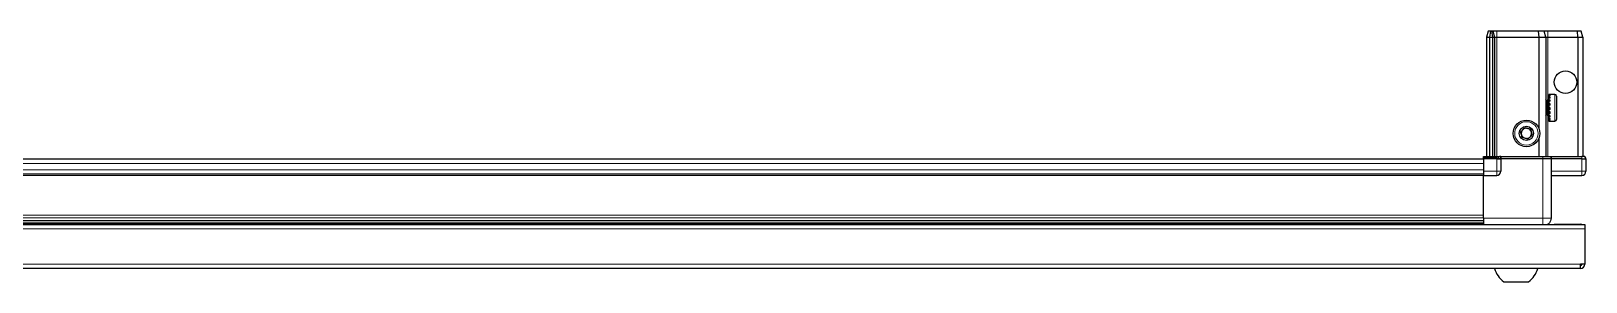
# Model space of a CAD drawing. Header units: millimetres. Extents: x 1132 to 6463, y -573 to 2028.
# Drawn here: x 2154 to 2912, y -573 to -451 of the extents above; entities that cross this region are included whole.
import ezdxf

# ---------------------------------------------------------------- set-up
doc = ezdxf.new("R2010")
doc.units = ezdxf.units.MM

msp = doc.modelspace()

# ---------------------------------------------------------------- linework, layer by layer
at = {"color": 7, "linetype": 'Continuous', "lineweight": 25}
for p, q in [((2864.79, -450.9), (2863.99, -453.9)), ((2863.99, -453.9), (2865.49, -453.9)), ((2863.99, -453.9), (2863.99, -512.2)), ((2865.94, -450.9), (2864.79, -450.9)), ((2865.94, -450.9), (2865.49, -453.9)), ((2865.49, -453.9), (2866.99, -453.9)), ((2865.49, -453.9), (2865.49, -512.2)), ((2866.44, -450.9), (2865.94, -450.9)), ((2866.44, -450.9), (2866.99, -453.9)), ((2867.18, -450.9), (2866.44, -450.9)), ((2866.99, -453.9), (2867.99, -453.9)), ((2866.99, -453.9), (2866.99, -512.2)), ((2867.18, -450.9), (2867.99, -453.9)), ((2868.99, -450.9), (2867.18, -450.9)), ((2867.99, -453.9), (2867.99, -512.2)), ((2867.99, -453.9), (2868.99, -453.9)), ((2889.16, -450.9), (2868.99, -450.9)), ((2868.99, -453.9), (2889.49, -453.9)), ((2889.16, -450.9), (2889.49, -453.9)), ((2892.18, -450.9), (2889.16, -450.9)), ((2889.49, -453.9), (2889.49, -498.4)), ((2889.49, -453.9), (2892.99, -453.9)), ((2892.99, -453.9), (2892.18, -450.9)), ((2893.99, -450.9), (2892.18, -450.9)), ((2892.99, -453.9), (2892.99, -512.2)), ((2892.99, -453.9), (2893.99, -453.9)), ((2908.33, -450.9), (2893.99, -450.9)), ((2893.99, -453.9), (2908.49, -453.9)), ((2908.49, -453.9), (2908.33, -450.9)), ((2910.18, -450.9), (2908.33, -450.9)), ((2908.49, -453.9), (2908.49, -512.2)), ((2908.49, -453.9), (2910.99, -453.9)), ((2910.99, -453.9), (2910.18, -450.9)), ((2910.99, -453.9), (2910.99, -512.2)), ((2893.02, -484.4), (2892.99, -484.4)), ((2893.5, -485.09), (2893.02, -484.4)), ((2893.02, -484.4), (2893.02, -492.4)), ((2893.99, -484.4), (2893.5, -485.09)), ((2893.5, -485.09), (2893.5, -491.71)), ((2893.99, -484.4), (2893.99, -492.4)), ((2894.49, -484), (2894.39, -484)), ((2894.39, -484), (2894.39, -492.8)), ((2897.39, -481.9), (2894.49, -481.9)), ((2894.99, -481.9), (2894.49, -481.9)), ((2894.49, -481.9), (2894.49, -481.95)), ((2894.49, -481.95), (2894.49, -482.23)), ((2894.99, -481.95), (2894.49, -481.95)), ((2894.99, -482.23), (2894.49, -482.23)), ((2894.49, -482.23), (2894.49, -482.5)), ((2894.99, -482.5), (2894.49, -482.5)), ((2894.49, -482.5), (2894.49, -483.17)), ((2894.99, -483.17), (2894.49, -483.17)), ((2894.49, -483.17), (2894.49, -483.64)), ((2894.49, -483.64), (2894.49, -484.62)), ((2894.99, -483.64), (2894.49, -483.64)), ((2894.99, -484.62), (2894.49, -484.62)), ((2894.49, -484.62), (2894.49, -485.24)), ((2894.99, -481.95), (2894.99, -481.9)), ((2894.99, -482.5), (2894.99, -482.23)), ((2894.99, -483.64), (2894.99, -483.17)), ((2894.99, -485.24), (2894.99, -484.62)), ((2898.19, -482.7), (2898.19, -494.1)), ((2892.99, -492.4), (2893.02, -492.4)), ((2893.02, -492.4), (2893.5, -491.71)), ((2893.5, -491.71), (2893.99, -492.4)), ((2894.49, -485.24), (2894.49, -486.44)), ((2894.99, -485.24), (2894.49, -485.24)), ((2894.99, -486.44), (2894.49, -486.44)), ((2894.49, -486.44), (2894.49, -487.07)), ((2894.99, -487.07), (2894.49, -487.07)), ((2894.49, -487.15), (2894.49, -488.45)), ((2894.99, -487.15), (2894.49, -487.15)), ((2894.99, -488.45), (2894.49, -488.45)), ((2894.99, -488.93), (2894.49, -488.93)), ((2894.49, -488.93), (2894.49, -489.18)), ((2894.49, -489.18), (2894.49, -490.45)), ((2894.99, -489.18), (2894.49, -489.18)), ((2894.99, -490.45), (2894.49, -490.45)), ((2894.49, -490.45), (2894.49, -491.14)), ((2894.49, -491.14), (2894.49, -492.26)), ((2894.99, -491.14), (2894.49, -491.14)), ((2894.99, -492.26), (2894.49, -492.26)), ((2894.49, -492.26), (2894.49, -492.83)), ((2894.99, -487.15), (2894.99, -486.44)), ((2894.99, -489.18), (2894.99, -488.45)), ((2894.99, -491.14), (2894.99, -490.45)), ((2894.99, -492.83), (2894.99, -492.26)), ((2894.39, -492.8), (2894.49, -492.8)), ((2894.49, -492.83), (2894.49, -493.69)), ((2894.99, -492.83), (2894.49, -492.83)), ((2894.99, -493.69), (2894.49, -493.69)), ((2894.49, -493.69), (2894.49, -494.08)), ((2894.49, -494.08), (2894.49, -494.6)), ((2894.99, -494.08), (2894.49, -494.08)), ((2894.99, -494.6), (2894.49, -494.6)), ((2894.49, -494.6), (2894.49, -494.78)), ((2894.49, -494.78), (2894.49, -494.9)), ((2894.99, -494.78), (2894.49, -494.78)), ((2894.49, -494.9), (2897.39, -494.9)), ((2894.99, -494.08), (2894.99, -493.69)), ((2894.99, -494.78), (2894.99, -494.6)), ((2889.49, -503.4), (2889.49, -512.2)), ((2862.49, -513.55), (2122.49, -513.55)), ((2862.49, -512.2), (2870.31, -512.2)), ((2862.49, -513.06), (2862.49, -512.2)), ((2868.99, -513.06), (2862.49, -513.06)), ((2862.49, -513.4), (2862.49, -513.06)), ((2868.99, -513.4), (2862.49, -513.4)), ((2862.49, -513.4), (2862.49, -519.4)), ((2868.99, -513.4), (2870.99, -513.4)), ((2870.99, -513.4), (2868.99, -513.4)), ((2870.99, -512.2), (2870.31, -512.2)), ((2870.99, -513.4), (2870.99, -512.2)), ((2870.99, -512.2), (2871.19, -512.2)), ((2871.19, -513.4), (2870.99, -513.4)), ((2870.99, -513.4), (2870.99, -519.4)), ((2871.19, -512.2), (2891.49, -512.2)), ((2891.49, -513.4), (2871.19, -513.4)), ((2891.49, -512.2), (2895.49, -512.2)), ((2895.49, -513.4), (2891.49, -513.4)), ((2895.49, -513.4), (2895.49, -512.2)), ((2895.49, -512.2), (2895.69, -512.2)), ((2895.69, -513.4), (2895.49, -513.4)), ((2895.49, -513.4), (2895.49, -542.4)), ((2895.69, -512.2), (2910.49, -512.2)), ((2910.49, -513.4), (2895.69, -513.4)), ((2911.99, -512.2), (2910.49, -512.2)), ((2910.49, -513.4), (2912.49, -513.4)), ((2912.49, -513.06), (2911.99, -512.2)), ((2912.49, -513.06), (2911.99, -512.2)), ((2912.49, -513.4), (2912.49, -513.06)), ((2912.49, -513.4), (2912.49, -513.06)), ((2912.49, -513.4), (2912.49, -513.4)), ((2912.49, -513.4), (2912.49, -519.4)), ((2862.49, -520.75), (2122.49, -520.75)), ((2862.49, -519.4), (2862.49, -521.4)), ((2862.49, -521.4), (2868.99, -521.4)), ((2862.49, -542.4), (2862.49, -521.4)), ((2895.49, -521.4), (2910.49, -521.4)), ((1312.99, -545.4), (2911.99, -545.4)), ((1362.49, -543.42), (2862.49, -543.42)), ((1362.49, -543.46), (2862.49, -543.46)), ((2836.37, -545.25), (1388.61, -545.25)), ((2830.99, -545.4), (2830.99, -545.25)), ((2831.16, -545.4), (2831.16, -545.25)), ((2831.37, -545.4), (2831.37, -545.25)), ((2831.93, -545.4), (2831.93, -545.25)), ((2832.35, -545.4), (2832.35, -545.25)), ((2833.25, -545.4), (2833.25, -545.25)), ((2833.83, -545.4), (2833.83, -545.25)), ((2834.98, -545.4), (2834.98, -545.25)), ((2835.67, -545.4), (2835.67, -545.25)), ((2836.95, -545.25), (2836.37, -545.25)), ((2836.95, -545.4), (2836.95, -545.25)), ((2836.96, -545.25), (2836.95, -545.25)), ((2837.69, -545.25), (2836.96, -545.25)), ((2837.13, -545.4), (2837.13, -545.25)), ((2837.63, -545.4), (2837.63, -545.25)), ((2837.69, -545.4), (2837.69, -545.25)), ((2838.72, -545.25), (2837.69, -545.25)), ((2837.69, -545.25), (2837.69, -545.25)), ((2862.49, -545.25), (2838.61, -545.25)), ((2838.98, -545.4), (2838.98, -545.25)), ((2839.69, -545.4), (2839.69, -545.25)), ((2840.86, -545.4), (2840.86, -545.25)), ((2841.47, -545.4), (2841.47, -545.25)), ((2842.41, -545.4), (2842.41, -545.25)), ((2842.86, -545.4), (2842.86, -545.25)), ((2843.48, -545.4), (2843.48, -545.25)), ((2843.73, -545.4), (2843.73, -545.25)), ((2843.97, -545.4), (2843.97, -545.25)), ((2843.99, -545.4), (2843.99, -545.25)), ((2896.99, -545.3), (2909.89, -545.3)), ((2896.99, -545.3), (2896.99, -545.4)), ((2911.99, -545.4), (2911.99, -547.5)), ((2911.99, -547.5), (2911.99, -564.8)), ((2909.89, -566.9), (1315.09, -566.9)), ((2911.99, -564.8), (2909.89, -564.8)), ((2909.89, -566.9), (2909.89, -564.8)), ((2872.49, -573.5), (2884.49, -573.5))]:
    msp.add_line(p, q, dxfattribs=at)
at = {"color": 8, "linetype": 'Continuous', "lineweight": 18}
for p, q in [((2868.99, -450.9), (2868.99, -453.9)), ((2868.99, -453.9), (2868.99, -512.2)), ((2893.99, -453.9), (2893.99, -450.9)), ((2893.99, -453.9), (2893.99, -484.4)), ((2897.39, -481.9), (2897.39, -494.9)), ((2893.99, -492.4), (2893.99, -512.2)), ((2868.99, -513.4), (2868.99, -513.06)), ((2868.99, -513.4), (2868.99, -519.4)), ((2871.19, -512.2), (2871.19, -513.4)), ((2891.49, -513.4), (2891.49, -512.2)), ((2891.49, -513.4), (2891.49, -542.4)), ((2895.69, -512.2), (2895.69, -513.4)), ((2910.49, -513.4), (2910.49, -512.2)), ((2910.49, -513.4), (2910.49, -519.4)), ((2862.49, -515.55), (2122.49, -515.55)), ((2862.49, -518.75), (2122.49, -518.75)), ((2862.49, -521.4), (2122.49, -521.4)), ((2868.99, -519.4), (2862.49, -519.4)), ((2868.99, -519.4), (2868.99, -521.4)), ((2870.99, -519.4), (2868.99, -519.4)), ((2910.49, -519.4), (2895.49, -519.4)), ((2910.49, -521.4), (2910.49, -519.4)), ((2912.49, -519.4), (2910.49, -519.4)), ((1362.49, -540.8), (2862.49, -540.8)), ((2862.49, -542.21), (1362.49, -542.21)), ((1362.49, -544.66), (2862.49, -544.66)), ((2891.49, -542.4), (2862.49, -542.4)), ((2909.89, -545.4), (2909.89, -545.3)), ((2911.99, -547.5), (1312.99, -547.5)), ((2909.89, -564.8), (1315.09, -564.8))]:
    msp.add_line(p, q, dxfattribs=at)
at = {"color": 7, "linetype": 'Continuous', "lineweight": 25, "flags": 128}
msp.add_lwpolyline([(2910.53, -545.4), (2910.3, -545.34), (2909.89, -545.3)], dxfattribs=at)
at = {"color": 7, "linetype": 'Continuous', "lineweight": 25}
for centre, radius in [((2902.49, -475.9), 5.5), ((2883.49, -500.9), 6.5), ((2883.49, -500.9), 3.46)]:
    msp.add_circle(centre, radius, dxfattribs=at)
at = {"color": 8, "linetype": 'Continuous', "lineweight": 18}
msp.add_circle((2883.49, -500.9), 5.7, dxfattribs=at)
at = {"color": 7, "linetype": 'Continuous', "lineweight": 25}
for centre, radius, start, end in [((2893.99, -484), 0.4, 270, 0), ((2897.39, -482.7), 0.8, 360, 90), ((2893.99, -492.8), 0.4, 360, 90), ((2883.49, -500.9), 2.5, 134.67671, 194.67671), ((2883.49, -500.9), 2.5, 74.67671, 134.67671), ((2883.49, -500.9), 2.5, 14.67671, 74.67671), ((2883.49, -500.9), 2.5, 314.67671, 14.67671), ((2897.39, -494.1), 0.8, 270, 0), ((2883.49, -500.9), 2.5, 194.67671, 254.67671), ((2883.49, -500.9), 2.5, 254.67671, 314.67671), ((2868.99, -519.4), 2, 270, 0), ((2910.49, -519.4), 2, 270, 0), ((2879.51, -563.87), 11.91, 194.70035, 233.8734), ((2877.46, -563.87), 11.91, 306.1266, 345.29965), ((2909.89, -564.8), 2.1, 270, 360), ((2909.89, -564.8), 0.6, 270, 360)]:
    msp.add_arc(centre, radius, start, end, dxfattribs=at)
msp.add_ellipse((2868.99, -509.6), major_axis=(0, 3.46), ratio=0.57735, start_param=3.141593, end_param=3.864327, dxfattribs=at)
for points, knots in [([(2880.7, -500.14), (2881.07, -499.77), (2881.76, -499.09), (2882.44, -498.42), (2882.76, -498.11)], [0, 0, 0, 0, 0.534686, 1, 1, 1, 1]), ([(2881.44, -502.93), (2881.35, -502.59), (2881.14, -501.8), (2880.89, -500.84), (2880.74, -500.26), (2880.7, -500.14)], [0, 0, 0, 0, 0.362901, 0.866875, 1, 1, 1, 1]), ([(2882.76, -498.11), (2883.25, -498.24), (2884.18, -498.5), (2885.11, -498.75), (2885.54, -498.87)], [0, 0, 0, 0, 0.534686, 1, 1, 1, 1]), ([(2885.54, -498.87), (2885.57, -498.99), (2885.72, -499.57), (2885.98, -500.53), (2886.19, -501.33), (2886.27, -501.66)], [0, 0, 0, 0, 0.133125, 0.637099, 1, 1, 1, 1]), ([(2884.22, -503.69), (2883.72, -503.55), (2882.79, -503.3), (2881.87, -503.05), (2881.44, -502.93)], [0, 0, 0, 0, 0.534686, 1, 1, 1, 1]), ([(2886.27, -501.66), (2885.91, -502.02), (2885.22, -502.7), (2884.54, -503.38), (2884.22, -503.69)], [0, 0, 0, 0, 0.534686, 1, 1, 1, 1]), ([(2862.49, -542.4), (2862.49, -542.79), (2862.49, -543.58), (2862.49, -544.6), (2862.49, -545.23), (2862.49, -545.39), (2862.49, -545.4)], [0, 0, 0, 0, 0.32552, 0.65104, 0.97656, 1, 1, 1, 1]), ([(2895.49, -542.4), (2895.44, -542.84), (2895.37, -543.51), (2894.93, -544.33), (2894.48, -544.88), (2894.07, -545.25), (2893.81, -545.38), (2893.77, -545.4)], [0, 0, 0, 0, 0.3630185, 0.5584377, 0.7580039, 0.9575702, 1, 1, 1, 1])]:
    msp.add_open_spline(points, degree=3, knots=knots, dxfattribs=at)
at = {"color": 8, "linetype": 'Continuous', "lineweight": 18}
msp.add_open_spline([(2891.49, -542.4), (2891.49, -542.84), (2891.49, -543.51), (2891.49, -544.33), (2891.49, -544.88), (2891.49, -545.25), (2891.49, -545.38), (2891.49, -545.4)], degree=3, knots=[0, 0, 0, 0, 0.363018, 0.558438, 0.758004, 0.95757, 1, 1, 1, 1], dxfattribs=at)
msp.add_open_spline([(2895.49, -542.4), (2895.43, -542.4), (2895.31, -542.4), (2894.38, -542.4), (2893.06, -542.4), (2892.01, -542.4), (2891.49, -542.4)], degree=3, dxfattribs=at)

doc.saveas('drawing.dxf')
